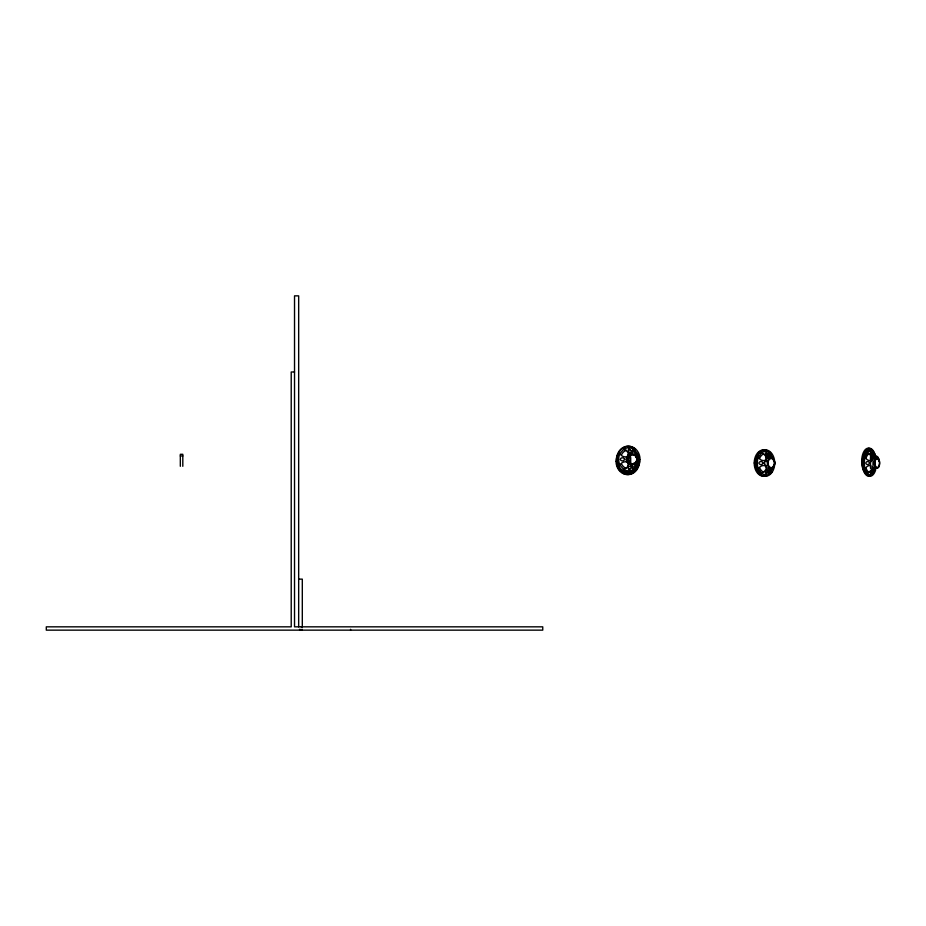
<?xml version="1.0" encoding="UTF-8"?>
<svg xmlns="http://www.w3.org/2000/svg" width="926" height="926" viewBox="0 0 926 926"><rect width="100%" height="100%" fill="white"/><g stroke="black" fill="none" stroke-linecap="round" stroke-linejoin="round"><path stroke-width="1.39" d="M764.066 475.432L764.749 475.802L764.401 474.911M875.197 468.243L872.952 473.059A11.563 5.776 -90 0 1 867.164 473.059L865.058 468.834A11.563 5.776 -90 0 1 865.058 457.27L867.164 453.045A11.563 5.776 -90 0 1 872.952 453.045L875.197 457.861M763.869 475.559L763.14 475.432M764.795 475.559L764.124 475.559M763.151 450.557L763.834 450.453M764.077 450.557L764.864 450.696M868.681 450.453L869.051 451.159M871.158 461.692A5.255 2.628 -90 0 1 871.424 460.43L872.385 458.497A5.255 2.628 -90 0 1 874.375 457.976M756.079 463.324L755.385 462.942L756.067 462.792M764.17 450.453L764.76 450.453M773.326 466.044A11.563 8.172 -90 0 1 772.504 468.834L769.518 473.059A11.563 8.172 -90 0 1 761.346 473.059L758.348 468.834A11.563 8.172 -90 0 1 758.348 457.27L761.346 453.045A11.563 8.172 -90 0 1 769.518 453.045L772.504 457.27A11.563 8.172 -90 0 1 773.326 460.06M769.356 468.128A5.255 3.716 -90 0 1 766.543 467.607L765.177 465.685A5.255 3.716 -90 0 1 765.177 460.43L766.543 458.497A5.255 3.716 -90 0 1 769.356 457.976M862.604 462.618L862.604 463.521M619.98 453.566L623.649 449.341A11.563 10.012 -90 0 1 633.662 449.341L637.32 453.566A11.563 10.012 -90 0 1 637.32 465.13L633.662 469.355A11.563 10.012 -90 0 1 623.649 469.355L619.98 465.13A11.563 10.012 -90 0 1 619.98 453.566A5.95 5.811 -8.4 0 0 626.821 456.715A5.255 4.549 -90 0 0 626.821 461.97L628.476 463.903M626.821 456.715L628.476 454.793A5.255 4.549 -90 0 1 631.937 454.272M633.037 463.903L633.974 463.058M638.465 458.902L639.137 459.227L638.57 459.863M294.526 371.986L291.215 371.986L291.215 626.833L46.3 626.833L46.3 630.143L542.752 630.143L542.752 626.833L294.526 626.833L294.526 295.857L298.67 295.857L298.67 626.833M180.327 455.951L182.804 455.951M628.222 455.951L630.699 455.951L630.699 454.296L628.222 454.296L628.222 456.124M766.346 457.78L768.835 457.78M298.994 579.132L302.304 579.132L302.304 627.353M764.401 451.217C765.327 449.133 766.323 451.726 765.05 450.719M620.987 469.575L623.059 471.403A5.95 4.908 -24 0 0 624.344 470.929M871.841 466.773L872.385 467.607M869.051 474.98L868.657 475.559M872.998 458.382L872.998 468.568M870.509 458.382L870.509 468.394M768.835 457.953L768.835 456.124L766.346 456.124L766.346 461.623M766.346 465.546L766.346 467.966M630.699 457.467L630.699 466.31M628.222 458.544L628.222 466.31M350.584 629.31L350.584 630.143M300.938 629.31L300.938 630.143M182.804 466.31L182.804 454.296L180.327 454.296L180.327 466.31M302.304 629.31A1.655 1.655 0 0 1 299.445 629.31M301.297 626.89A1.655 1.655 0 0 1 302.038 627.319M629.055 461.704A4.723 4.086 -90 0 1 631.034 454.979A4.723 4.086 -90 0 1 636.544 458.127M636.544 460.569A4.723 4.086 -90 0 1 630.548 463.44M628.65 449.909A9.434 8.172 -90 0 1 630.768 450.233M632.747 451.17A9.434 8.172 -90 0 1 636.556 456.9M636.556 461.785A9.434 8.172 -90 0 1 632.747 467.526M630.768 468.463A9.434 8.172 -90 0 1 628.65 468.787M626.543 468.463A9.434 8.172 -90 0 1 621.577 464.065M621.577 454.631A9.434 8.172 -90 0 1 626.543 450.233M630.317 465.917A2.338 1.597 -40.8 0 1 631.023 467.688A2.338 1.597 -40.8 0 1 629.09 469.598A2.338 1.771 -32.5 0 1 629.448 466.287M627.515 461.53A4.26 3.681 -90 0 1 627.145 460.5M627.145 458.301A4.26 3.681 -90 0 1 627.515 457.27M631.937 464.424A5.255 4.549 -90 0 1 629.576 464.424M619.98 465.13A5.95 5.811 8.4 0 1 626.821 461.97M623.649 449.341A5.95 4.908 24 0 1 628.476 454.793M628.303 465.072A5.95 4.908 -24 0 1 623.649 469.355M633.662 469.355A5.95 3.635 -49.3 0 1 632.759 464.482M635.687 461.819A5.95 2.743 -76.1 0 1 637.32 465.13M637.32 453.566A5.95 2.743 76.1 0 1 635.687 456.877M632.759 454.215A5.95 3.635 49.3 0 1 633.662 449.341M637.308 466.924A13.161 11.401 -90 0 1 621.172 469.933A13.161 11.401 -90 0 1 619.031 451.205A13.161 11.401 -90 0 1 635.305 449.295M638.986 462.78A13.161 11.401 -90 0 1 637.84 465.952M633.002 449.341A11.563 10.012 -90 0 1 636.671 453.566M637.065 454.458A11.563 10.012 -90 0 1 637.667 456.356M637.667 462.34A11.563 10.012 -90 0 1 637.065 464.239M636.671 465.13A11.563 10.012 -90 0 1 633.002 469.355M636.671 457.826A2.338 1.03 85.3 0 1 637.968 459.342A2.338 1.03 -85.3 0 1 636.671 460.87M773.36 466.391A4.723 3.345 -90 0 1 768.638 466.391A4.723 3.345 -90 0 1 768.638 459.713A4.723 3.345 -90 0 1 773.36 459.713M773.893 460.685A4.723 3.345 -90 0 1 773.893 465.419M765.432 453.613A9.434 6.679 -90 0 1 771.208 458.335M771.208 467.769A9.434 6.679 -90 0 1 765.432 472.491M763.695 472.167A9.434 6.679 -90 0 1 759.644 467.769M759.644 458.335A9.434 6.679 -90 0 1 763.695 453.937M766.23 466.114A4.26 3.01 -90 0 1 765.756 465.234M765.756 460.974A4.26 3.01 -90 0 1 766.23 460.095M765.177 460.43A5.95 5.66 46.1 0 1 758.348 457.27M758.348 468.834A5.95 5.66 -46.1 0 1 765.177 465.685M766.543 467.607A5.95 4.387 -40.2 0 1 761.346 473.059M761.346 453.045A5.95 4.387 40.2 0 1 766.543 458.497M769.518 473.059A5.95 2.593 -55.1 0 1 769.934 468.186M772.585 467.202A5.95 1.32 -77.3 0 1 772.504 468.834M772.504 457.27A5.95 1.32 77.3 0 1 772.585 458.902M769.934 457.919A5.95 2.593 55.1 0 1 769.518 453.045M766.89 475.79A13.161 9.306 -90 0 1 755.489 459.666A13.161 9.306 -90 0 1 771.057 453.775M771.057 472.387A13.161 9.306 -90 0 1 769.136 474.471M770.282 454.874A11.563 8.172 -90 0 1 771.578 457.27M771.578 468.834A11.563 8.172 -90 0 1 768.58 473.059M760.408 473.059A11.563 8.172 -90 0 1 758.718 471.23M878.068 467.144A4.723 2.361 -90 0 1 874.526 463.058A4.723 2.361 -90 0 1 878.068 458.96M878.554 459.713A4.723 2.361 -90 0 1 878.924 460.685M878.924 465.419A4.723 2.361 -90 0 1 878.554 466.391M870.058 453.613A9.434 4.723 -90 0 1 873.392 456.379M873.392 469.725A9.434 4.723 -90 0 1 870.058 472.491M868.831 472.167A9.434 4.723 -90 0 1 865.972 467.769M865.972 458.335A9.434 4.723 -90 0 1 868.831 453.937M872.165 460.095A4.26 2.13 -90 0 1 872.605 459.423M871.424 460.43A5.95 5.116 65.1 0 1 865.058 457.27M875.741 469.656A13.161 6.575 -90 0 1 865.81 473.163A13.161 6.575 -90 0 1 865.81 452.999A13.161 6.575 -90 0 1 875.741 456.495M867.164 453.045A5.95 3.565 49.9 0 1 871.551 456.75M872.165 457.919A5.95 3.565 49.9 0 1 872.385 458.497M865.058 468.834A5.95 5.116 -65.1 0 1 870.845 465.546M872.165 468.186A5.95 3.565 -49.9 0 1 867.164 473.059M872.952 473.059A5.95 1.366 -58 0 1 874.665 468.186M874.665 457.919A5.95 1.366 58 0 1 872.952 453.045M870.614 475.79A13.161 6.575 -90 0 1 862.326 463.081A13.161 6.575 -90 0 1 870.614 450.36M874.375 468.128A5.255 2.628 -90 0 1 873.021 468.128M871.806 453.045A11.563 5.776 -90 0 1 873.01 454.874M873.01 471.23A11.563 5.776 -90 0 1 871.806 473.059M639.484 461.426A13.161 11.401 -90 0 1 622.388 472.816M620.026 470.732A13.161 11.401 -90 0 1 617.376 465.917M617.086 464.829A13.161 11.401 -90 0 1 616.739 462.572M616.739 460.28A13.161 11.401 -90 0 1 617.086 458.023M628.071 472.954A11.563 10.012 -90 0 1 625.478 472.561M634.495 469.575A11.563 10.012 -90 0 1 632.412 471.403M630.004 472.561A11.563 10.012 -90 0 1 617.434 462.398M638.79 462.572A13.161 11.401 -90 0 1 624.008 473.973A13.161 11.401 -90 0 1 617.561 454.84M765.929 475.79A13.161 9.306 -90 0 1 754.204 463.081A13.161 9.306 -90 0 1 765.929 450.36M757.723 471.23A11.563 8.172 -90 0 1 757.723 454.874M876.054 456.773A4.723 2.361 -90 0 1 878.948 460.106M877.385 457.236A4.723 2.361 -90 0 1 878.485 460.106M875.591 456.773A4.723 2.361 -90 0 1 876.818 456.773M875.521 456.252A5.255 2.628 -90 0 1 878.832 461.333M867.697 448.647A13.161 6.575 -90 0 1 875.753 457.953M864.965 472.758A13.161 6.575 -90 0 1 862.557 454.782A13.161 6.575 -90 0 1 871.551 449.955M862.557 463.347A11.563 5.776 -90 0 1 869.745 450.163M861.817 461.217L862.141 461.854L861.817 461.217M863.611 462.942L863.946 463.567L863.611 462.942M869.792 450.58L870.127 451.205L869.792 450.58M867.998 448.844L868.31 449.492L867.998 448.844M869.803 475.281L870.116 475.929L869.803 475.281M754.401 462.942C754.806 464.852 755.558 461.599 754.401 462.942M756.322 462.942C756.727 464.852 757.456 461.611 756.322 462.942M616.276 461.287L617.121 461.669L616.276 461.287M627.55 446.876L628.384 447.258L627.55 446.876M628.198 446.876L629.043 447.258L628.198 446.876M616.843 459.227L617.677 459.62L616.843 459.227M617.503 459.227L618.337 459.62L617.503 459.227M626.983 473.637L627.816 474.031L626.983 473.637M627.643 473.637L628.476 474.031L627.643 473.637M765.061 475.281C765.408 477.226 766.265 473.985 765.061 475.281M627.55 471.577L628.372 471.994L627.55 471.577M628.21 471.577L629.032 471.994L628.21 471.577M638.905 459.215L639.739 459.632L638.905 459.215M872.998 456.553L870.509 456.553L870.509 458.208L872.998 458.208L872.998 456.553M636.405 461.704A4.723 4.086 -90 0 0 632.863 454.62A4.723 4.086 -90 0 0 629.31 461.704A4.723 4.086 -90 0 0 636.405 461.704M635.815 463.058A5.255 4.549 -90 0 0 633.778 454.272A5.255 4.549 -90 0 0 628.198 460.708A5.255 4.549 -90 0 0 635.815 463.058M618.765 452.791A13.161 11.401 90 0 0 628.627 472.538A13.161 11.401 90 0 0 638.5 452.791A13.161 11.401 90 0 0 618.765 452.791M624.633 459.342A2.338 2.327 -41.4 0 0 620.212 459.342A2.338 2.327 41.4 0 0 624.633 459.342M629.09 449.098A2.338 1.771 32.5 0 0 630.317 452.779A2.338 1.597 40.8 0 0 631.023 451.008A2.338 1.597 40.8 0 0 629.09 449.098M774.263 465.419A4.723 3.345 -90 0 0 771.37 458.324A4.723 3.345 -90 0 0 768.476 465.419A4.723 3.345 -90 0 0 774.263 465.419M773.627 466.773A5.255 3.716 -90 0 0 771.96 457.976A5.255 3.716 -90 0 0 767.411 464.412A5.255 3.716 -90 0 0 773.627 466.773M767.955 471.392A2.338 1.25 -49.1 0 0 767.781 469.621A2.338 1.493 -44.1 0 0 765.733 471.392A2.338 1.493 -44.1 0 0 766.045 473.302A2.338 1.25 -49.1 0 0 767.955 471.392M771.995 472.387A13.161 9.306 -90 0 0 767.816 450.36A13.161 9.306 -90 0 0 756.415 466.484A13.161 9.306 -90 0 0 771.995 472.387M763.14 463.058A2.338 2.292 69.6 0 0 758.799 463.058A2.338 2.292 -69.6 0 0 763.14 463.058M765.733 454.712A2.338 1.493 44.1 0 0 767.781 456.483A2.338 1.25 49.1 0 0 767.955 454.712A2.338 1.25 49.1 0 0 766.045 452.802A2.338 1.493 44.1 0 0 765.733 454.712M879.387 465.419A4.723 2.361 -90 0 0 877.339 458.324A4.723 2.361 -90 0 0 875.29 465.419A4.723 2.361 -90 0 0 879.387 465.419M878.739 466.773A5.255 2.628 -90 0 0 877.559 457.976A5.255 2.628 -90 0 0 874.341 464.412A5.255 2.628 -90 0 0 878.739 466.773M872.581 471.392A2.338 0.822 -53.8 0 0 872.94 469.621A2.338 1.123 -51 0 0 871.007 471.392A2.338 1.123 -51 0 0 870.81 473.302A2.338 0.822 -53.8 0 0 872.581 471.392M869.653 463.058A2.338 2.095 80.6 0 0 865.694 463.058A2.338 2.095 -80.6 0 0 869.653 463.058M871.007 454.712A2.338 1.123 51 0 0 872.94 456.483A2.338 0.822 53.8 0 0 872.581 454.712A2.338 0.822 53.8 0 0 870.81 452.802A2.338 1.123 51 0 0 871.007 454.712"/></g></svg>
